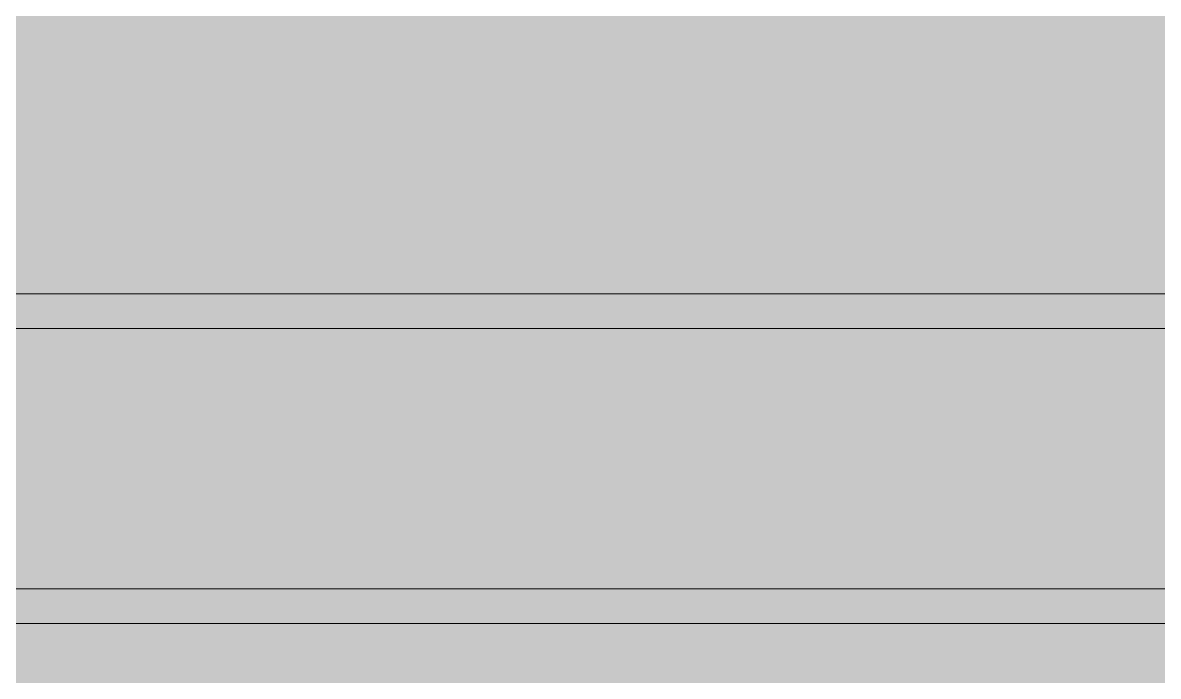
# Model space of a CAD drawing. Extents: x 594 to 813, y 174 to 240.
# Drawn here: x 797.5773 to 797.6941, y 188.5574 to 188.6246 of the extents above; entities that cross this region are included whole.
import ezdxf

# ---------------------------------------------------------------- set-up
doc = ezdxf.new("R2010")
doc.units = 0
doc.header["$MEASUREMENT"] = 0
doc.layers.add('UGCE-Logo', color=11, linetype='CONTINUOUS', lineweight=0)

# ---------------------------------------------------------------- blocks, each defined once
blk = doc.blocks.new('UGCE LOGO C')
at = {"layer": 'UGCE-Logo', "true_color": 0xffffff}
blk.add_hatch(color=7, dxfattribs=at).paths.add_polyline_path([(107380.1, 60870.5), (107380.1, 0), (0, 0), (0, 60870.5)])
at = {"layer": 'UGCE-Logo', "lineweight": 0, "true_color": 0x06336b}
blk.add_hatch(color=156, dxfattribs=at).paths.add_polyline_path([(3541.5, 6403.5), (3541.5, 31303), (2810.3, 31303), (2810.3, 5672.3), (104072.2, 5672.3), (104072.2, 31303), (103341.1, 31303), (103341.1, 6403.5)])
at = {"layer": 'UGCE-Logo', "color": 156, "true_color": 0x06336b}
blk.add_lwpolyline([(3541.5, 6403.5), (103341.1, 6403.5), (103341.1, 31303), (104072.2, 31303), (104072.2, 5672.3), (2810.3, 5672.3), (2810.3, 31303), (3541.5, 31303)], close=True, dxfattribs=at)
blk = doc.blocks.new('UGCE Logo 2')
at = {"layer": 'UGCE-Logo', "true_color": 0xffffff}
blk.add_hatch(color=7, dxfattribs=at).paths.add_polyline_path([(107380.1, 60870.5), (107380.1, 0), (0, 0), (0, 60870.5)])
at = {"layer": 'UGCE-Logo', "lineweight": 0, "true_color": 0x06336b}
blk.add_hatch(color=156, dxfattribs=at).paths.add_polyline_path([(3541.5, 6403.5), (3541.5, 31303), (2810.3, 31303), (2810.3, 5672.3), (104072.2, 5672.3), (104072.2, 31303), (103341.1, 31303), (103341.1, 6403.5)])
at = {"layer": 'UGCE-Logo', "color": 156, "true_color": 0x06336b}
blk.add_lwpolyline([(3541.5, 6403.5), (103341.1, 6403.5), (103341.1, 31303), (104072.2, 31303), (104072.2, 5672.3), (2810.3, 5672.3), (2810.3, 31303), (3541.5, 31303)], close=True, dxfattribs=at)

msp = doc.modelspace()

# ---------------------------------------------------------------- block references
at = {"layer": 'UGCE-Logo', "color": 7}
for name, p, xscale, yscale, zscale in [('UGCE LOGO C', (797.28621, 188.33109), 4.14772177315e-05, 4.14772177315e-05, 4.14772177315e-05), ('UGCE Logo 2', (797.28382, 188.32752), 4.14772177351e-05, 4.14772177351e-05, 4.14772177351e-05)]:
    msp.add_blockref(name, p, dxfattribs=dict(at, xscale=xscale, yscale=yscale, zscale=zscale))

doc.saveas('drawing.dxf')
